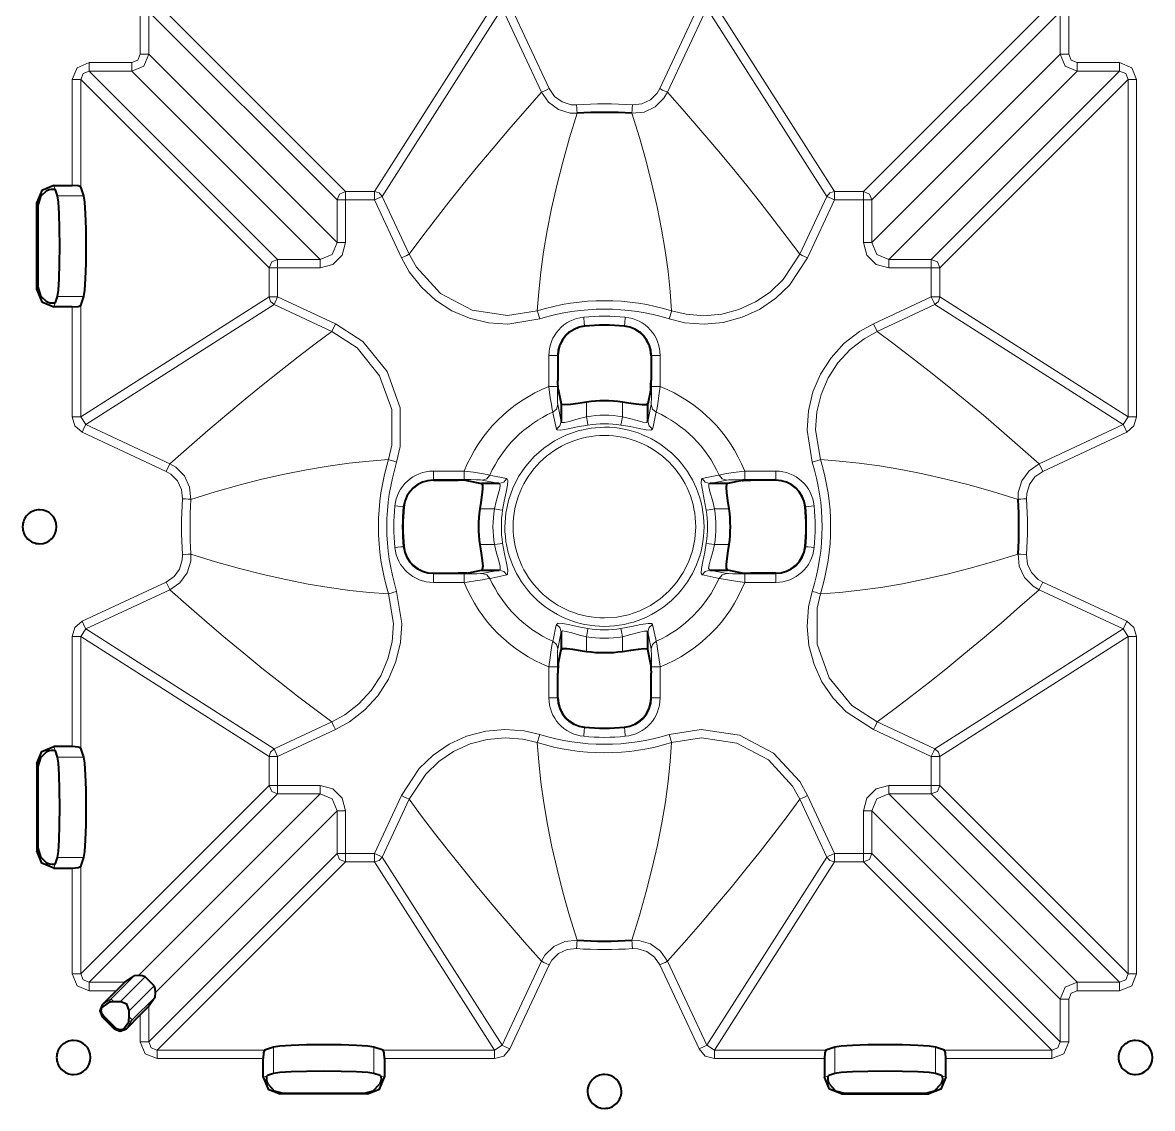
# Model space of a CAD drawing. Header units: millimetres. Extents: x 0 to 2941, y -405 to 1422.
# Drawn here: x 703.1 to 836.1, y 279.7 to 407.6 of the extents above; entities that cross this region are included whole.
import ezdxf

# ---------------------------------------------------------------- set-up
doc = ezdxf.new("R2010")
doc.units = ezdxf.units.MM
doc.layers.add('FINE', color=9, linetype='Continuous')
doc.layers.add('OUTLINE', color=7, linetype='Continuous')

msp = doc.modelspace()

# ---------------------------------------------------------------- linework, layer by layer
at = {"layer": 'FINE', "lineweight": 9}
for p, q in [((718.92, 409.84), (741.09, 387.67)), ((744.5, 387.67), (758.63, 409.84)), ((760.44, 409.68), (765.05, 399.78)), ((778.08, 399.78), (782.7, 409.68)), ((784.51, 409.84), (798.63, 387.67)), ((802.04, 387.67), (824.21, 409.84)), ((716.92, 403.83), (716.92, 408.84)), ((759.53, 409.26), (745.41, 387.09)), ((764.15, 399.36), (759.53, 409.26)), ((783.6, 409.26), (778.98, 399.36)), ((797.73, 387.09), (783.6, 409.26)), ((825.21, 408.84), (803.04, 386.67)), ((825.21, 403.83), (825.21, 408.84)), ((826.21, 408.84), (826.21, 403.83)), ((803.04, 381.66), (825.21, 403.83)), ((710.92, 402.84), (715.92, 402.84)), ((710.92, 401.84), (733.09, 379.66)), ((827.21, 401.84), (805.04, 379.66)), ((827.21, 402.84), (832.21, 402.84)), ((708.92, 388.38), (708.92, 400.84)), ((732.09, 378.67), (709.92, 400.84)), ((709.92, 400.84), (709.92, 388.22)), ((833.21, 400.84), (811.04, 378.67)), ((833.21, 361.13), (833.21, 400.84)), ((834.21, 400.84), (834.21, 361.13)), ((706.9, 387.9), (706.75, 388.38)), ((710.27, 387.14), (707.17, 387.14)), ((741.09, 387.67), (744.5, 387.67)), ((745.41, 387.09), (748.58, 380.28)), ((794.56, 380.28), (797.73, 387.09)), ((798.63, 387.67), (802.04, 387.67)), ((704.76, 386.37), (704.88, 386.02)), ((747.67, 379.86), (744.5, 386.67)), ((802.04, 381.66), (802.04, 386.67)), ((803.04, 386.67), (803.04, 381.66)), ((733.09, 379.66), (738.1, 379.66)), ((805.04, 379.66), (810.04, 379.66)), ((732.09, 375.26), (732.09, 378.67)), ((811.04, 378.67), (811.04, 375.26)), ((704.88, 376.44), (704.76, 376.09)), ((707.17, 375.32), (710.27, 375.32)), ((709.92, 361.13), (732.09, 375.26)), ((811.04, 375.26), (833.21, 361.13)), ((706.75, 374.08), (706.9, 374.56)), ((708.92, 361.13), (708.92, 374.08)), ((709.92, 374.25), (709.92, 361.13)), ((732.67, 374.35), (710.5, 360.23)), ((739.47, 371.18), (732.67, 374.35)), ((810.46, 374.35), (803.66, 371.18)), ((832.64, 360.23), (810.46, 374.35)), ((769.22, 371.8), (769.22, 371.88)), ((773.92, 371.88), (773.91, 371.8)), ((765.02, 364.7), (765.02, 368.34)), ((766.02, 368.34), (766.09, 368.34)), ((766.02, 368.34), (766.02, 364.7)), ((777.05, 368.34), (777.12, 368.34)), ((777.12, 364.7), (777.12, 368.34)), ((778.12, 368.34), (778.12, 364.7)), ((766.07, 362.58), (766.47, 360.58)), ((769.46, 361.15), (769.46, 362.87)), ((773.67, 362.87), (773.67, 361.15)), ((776.67, 360.58), (777.06, 362.58)), ((709.92, 361.13), (710.5, 360.23)), ((719.98, 354.7), (710.07, 359.32)), ((710.5, 360.23), (720.4, 355.61)), ((833.06, 359.32), (823.16, 354.7)), ((751.42, 354.74), (755.06, 354.74)), ((788.07, 354.74), (791.72, 354.74)), ((755.06, 353.74), (751.42, 353.74)), ((751.42, 353.67), (751.42, 353.74)), ((759.18, 353.29), (757.18, 353.68)), ((785.96, 353.68), (783.95, 353.29)), ((791.72, 353.74), (788.07, 353.74)), ((791.72, 353.74), (791.72, 353.67)), ((747.88, 350.54), (747.95, 350.53)), ((756.89, 350.29), (758.61, 350.29)), ((784.52, 350.29), (786.24, 350.29)), ((795.18, 350.53), (795.25, 350.54)), ((747.95, 345.85), (747.88, 345.84)), ((758.61, 346.09), (756.89, 346.09)), ((786.24, 346.09), (784.52, 346.09)), ((795.25, 345.84), (795.18, 345.85)), ((751.42, 342.64), (751.42, 342.71)), ((751.42, 342.64), (755.06, 342.64)), ((757.18, 342.7), (759.18, 343.09)), ((783.95, 343.09), (785.96, 342.7)), ((788.07, 342.64), (791.72, 342.64)), ((791.72, 342.71), (791.72, 342.64)), ((710.07, 337.06), (719.98, 341.68)), ((720.4, 340.77), (710.5, 336.15)), ((755.06, 341.64), (751.42, 341.64)), ((791.72, 341.64), (788.07, 341.64)), ((832.64, 336.15), (822.73, 340.77)), ((823.16, 341.68), (833.06, 337.06)), ((708.92, 322.3), (708.92, 335.25)), ((710.5, 336.15), (709.92, 335.25)), ((732.09, 321.12), (709.92, 335.25)), ((709.92, 335.25), (709.92, 322.13)), ((710.5, 336.15), (732.67, 322.03)), ((766.47, 335.8), (766.07, 333.8)), ((769.46, 333.51), (769.46, 335.23)), ((773.67, 335.23), (773.67, 333.51)), ((777.06, 333.8), (776.67, 335.8)), ((810.46, 322.03), (832.64, 336.15)), ((833.21, 335.25), (811.04, 321.12)), ((833.21, 335.25), (832.64, 336.15)), ((833.21, 295.54), (833.21, 335.25)), ((834.21, 335.25), (834.21, 295.54)), ((765.02, 328.04), (765.02, 331.69)), ((766.02, 331.69), (766.02, 328.04)), ((777.12, 328.04), (777.12, 331.69)), ((778.12, 331.69), (778.12, 328.04)), ((766.09, 328.04), (766.02, 328.04)), ((777.12, 328.04), (777.05, 328.04)), ((732.67, 322.03), (739.47, 325.2)), ((769.22, 324.51), (769.22, 324.58)), ((773.91, 324.58), (773.92, 324.51)), ((803.66, 325.2), (810.46, 322.03)), ((706.75, 322.3), (706.9, 321.82)), ((707.17, 321.06), (710.27, 321.06)), ((732.09, 317.71), (732.09, 321.12)), ((811.04, 321.12), (811.04, 317.71)), ((704.88, 319.94), (704.76, 320.29)), ((709.92, 295.54), (732.09, 317.71)), ((733.09, 317.71), (738.1, 317.71)), ((832.21, 294.54), (810.04, 316.72)), ((811.04, 317.71), (833.21, 295.54)), ((748.58, 316.1), (745.41, 309.29)), ((797.73, 309.29), (794.56, 316.1)), ((740.09, 314.72), (718.72, 293.34)), ((740.09, 309.71), (740.09, 314.72)), ((803.04, 314.72), (803.04, 309.71)), ((704.76, 310.01), (704.88, 310.36)), ((710.27, 309.24), (707.17, 309.24)), ((717.92, 287.54), (740.09, 309.71)), ((741.09, 308.72), (718.92, 286.54)), ((744.5, 308.72), (741.09, 308.72)), ((758.63, 286.54), (744.5, 308.72)), ((745.41, 309.29), (759.53, 287.12)), ((783.6, 287.12), (797.73, 309.29)), ((798.63, 308.72), (784.51, 286.54)), ((802.04, 308.72), (798.63, 308.72)), ((824.21, 286.54), (802.04, 308.72)), ((706.9, 308.48), (706.75, 308)), ((708.92, 295.54), (708.92, 308)), ((709.92, 308.17), (709.92, 295.54)), ((765.05, 296.6), (760.44, 286.7)), ((782.7, 286.7), (778.08, 296.6)), ((778.98, 297.02), (783.6, 287.12)), ((716.19, 295.3), (713.49, 292.59)), ((714.55, 292.24), (717.51, 295.2)), ((718.57, 294.13), (715.62, 291.17)), ((714.09, 293.55), (710.92, 293.55)), ((715.97, 290.11), (718.67, 292.81)), ((713.49, 292.59), (712.45, 291.9)), ((717.92, 291.74), (717.92, 287.54)), ((826.21, 292.55), (826.21, 287.54)), ((712.44, 290.48), (712.59, 290.58)), ((716.92, 287.54), (716.92, 290.72)), ((713.96, 289.22), (713.86, 289.07)), ((718.92, 286.54), (731.54, 286.54)), ((732.62, 286.9), (732.62, 283.79)), ((744.43, 283.79), (744.43, 286.9)), ((745.51, 286.54), (758.63, 286.54)), ((783.6, 287.12), (784.51, 286.54)), ((784.51, 286.54), (797.62, 286.54)), ((798.7, 283.79), (798.7, 286.9)), ((810.52, 286.9), (810.52, 283.79)), ((811.59, 286.54), (824.21, 286.54)), ((731.38, 285.55), (718.92, 285.55)), ((758.63, 285.55), (745.68, 285.55)), ((824.21, 285.55), (811.76, 285.55)), ((731.86, 283.53), (731.38, 283.37)), ((745.68, 283.37), (745.19, 283.53)), ((797.46, 283.37), (797.94, 283.53)), ((811.27, 283.53), (811.76, 283.37)), ((733.39, 281.39), (733.74, 281.5)), ((743.31, 281.5), (743.67, 281.39)), ((799.82, 281.5), (799.47, 281.39)), ((809.75, 281.39), (809.39, 281.5))]:
    msp.add_line(p, q, dxfattribs=at)
msp.add_lwpolyline([(740.09, 386.67), (717.92, 408.84), (717.92, 403.83), (740.09, 381.66)], close=True, dxfattribs=at)
for points in [[(717.92, 403.83), (717.33, 402.42), (715.92, 401.84)], [(715.92, 402.84), (716.63, 403.13), (716.92, 403.83)], [(716.92, 403.83), (717.61, 403.83), (717.92, 403.83)], [(826.21, 403.83), (825.53, 403.83), (825.21, 403.83)], [(827.21, 401.84), (825.8, 402.42), (825.21, 403.83)], [(826.21, 403.83), (826.5, 403.13), (827.21, 402.84)], [(708.92, 400.84), (709.51, 402.25), (710.92, 402.84)], [(710.92, 401.84), (710.21, 401.55), (709.92, 400.84)], [(710.92, 402.84), (710.92, 402.15), (710.92, 401.84)], [(738.1, 379.66), (715.92, 401.84), (710.92, 401.84)], [(715.92, 402.84), (715.92, 402.15), (715.92, 401.84)], [(810.04, 379.66), (832.21, 401.84), (827.21, 401.84)], [(827.21, 402.84), (827.21, 402.15), (827.21, 401.84)], [(832.21, 402.84), (832.21, 402.15), (832.21, 401.84)], [(832.21, 402.84), (833.63, 402.25), (834.21, 400.84)], [(833.21, 400.84), (832.92, 401.55), (832.21, 401.84)], [(708.92, 400.84), (709.61, 400.84), (709.92, 400.84)], [(834.21, 400.84), (833.52, 400.84), (833.21, 400.84)], [(748.58, 380.28), (750.07, 382.3), (751.62, 384.34), (753.24, 386.42), (754.93, 388.52), (756.67, 390.66), (758.45, 392.79), (760.29, 394.95), (762.19, 397.14), (764.15, 399.36)], [(765.05, 399.78), (764.72, 399.62), (764.43, 399.49), (764.23, 399.4), (764.15, 399.36)], [(768.34, 396.88), (767.53, 396.9), (766.14, 397.31), (764.97, 398.17), (764.15, 399.36)], [(765.05, 399.78), (765.69, 398.86), (766.59, 398.21), (767.65, 397.89), (768.28, 397.87)], [(778.98, 399.36), (778.57, 398.66), (777.54, 397.64), (776.23, 397.02), (774.79, 396.88)], [(774.86, 397.87), (775.96, 397.99), (776.97, 398.46), (777.76, 399.24), (778.08, 399.78)], [(778.08, 399.78), (778.41, 399.62), (778.7, 399.49), (778.9, 399.4), (778.98, 399.36)], [(778.98, 399.36), (780.98, 397.1), (782.91, 394.87), (784.78, 392.67), (786.59, 390.51), (788.33, 388.37), (789.98, 386.3), (791.56, 384.27), (793.09, 382.26), (794.56, 380.28)], [(768.28, 397.87), (768.3, 397.5), (768.32, 397.19), (768.34, 396.97), (768.34, 396.88)], [(774.86, 397.87), (774.83, 397.5), (774.81, 397.19), (774.8, 396.97), (774.79, 396.88)], [(768.34, 396.88), (767.45, 393.97), (766.65, 391.14), (765.94, 388.37), (765.33, 385.68), (764.82, 383.07), (764.4, 380.58), (764.07, 378.17), (763.83, 375.85), (763.66, 373.61)], [(779.47, 373.61), (779.3, 375.89), (779.05, 378.26), (778.71, 380.72), (778.28, 383.25), (777.76, 385.87), (777.15, 388.52), (776.46, 391.24), (775.67, 394.02), (774.79, 396.88)], [(740.09, 386.67), (740.39, 387.37), (741.09, 387.67)], [(741.09, 387.67), (741.09, 387.35), (741.09, 386.67)], [(744.5, 387.67), (744.5, 387.35), (744.5, 386.67)], [(744.5, 387.67), (745.04, 387.51), (745.41, 387.09)], [(745.41, 387.09), (745.12, 386.96), (744.5, 386.67)], [(797.73, 387.09), (798.1, 387.51), (798.63, 387.67)], [(797.73, 387.09), (798.01, 386.96), (798.63, 386.67)], [(798.63, 387.67), (798.63, 387.35), (798.63, 386.67)], [(802.04, 387.67), (802.04, 387.35), (802.04, 386.67)], [(802.04, 387.67), (802.75, 387.37), (803.04, 386.67)], [(740.09, 386.67), (740.4, 386.67), (741.09, 386.67)], [(744.5, 386.67), (741.09, 386.67), (741.09, 381.66)], [(802.04, 386.67), (802.73, 386.67), (803.04, 386.67)], [(741.09, 381.66), (740.69, 380.16), (739.59, 379.07), (738.1, 378.67)], [(738.1, 379.66), (739.51, 380.25), (740.09, 381.66)], [(740.09, 381.66), (740.4, 381.66), (741.09, 381.66)], [(805.04, 378.67), (803.54, 379.07), (802.44, 380.16), (802.04, 381.66)], [(802.04, 381.66), (802.73, 381.66), (803.04, 381.66)], [(803.04, 381.66), (803.62, 380.25), (805.04, 379.66)], [(732.09, 378.67), (732.39, 379.37), (733.09, 379.66)], [(733.09, 379.66), (733.09, 379.35), (733.09, 378.67)], [(738.1, 379.66), (738.1, 379.35), (738.1, 378.67)], [(748.58, 380.28), (748.49, 380.25), (748.3, 380.15), (748.01, 380.02), (747.67, 379.86)], [(748.58, 380.28), (749.42, 378.76), (752.28, 375.66), (755.99, 373.68), (760.15, 373.05), (763.66, 373.61)], [(779.47, 373.61), (781.17, 373.21), (783.25, 373.04), (785.38, 373.24), (787.39, 373.77), (789.34, 374.66), (791.07, 375.83), (792.61, 377.31), (794.56, 380.28)], [(794.56, 380.28), (794.64, 380.25), (794.84, 380.15), (795.13, 380.02), (795.46, 379.86)], [(805.04, 378.67), (805.04, 379.35), (805.04, 379.66)], [(810.04, 378.67), (810.04, 379.35), (810.04, 379.66)], [(810.04, 379.66), (810.75, 379.37), (811.04, 378.67)], [(732.09, 378.67), (732.4, 378.67), (733.09, 378.67)], [(738.1, 378.67), (733.09, 378.67), (733.09, 375.26)], [(810.04, 378.67), (810.73, 378.67), (811.04, 378.67)], [(732.09, 375.26), (732.4, 375.26), (733.09, 375.26)], [(732.67, 374.35), (732.25, 374.72), (732.09, 375.26)], [(732.67, 374.35), (732.8, 374.63), (733.09, 375.26)], [(810.04, 375.26), (810.33, 374.63), (810.46, 374.35)], [(810.04, 375.26), (810.73, 375.26), (811.04, 375.26)], [(811.04, 375.26), (810.88, 374.72), (810.46, 374.35)], [(763.66, 373.61), (763.69, 373.52), (763.76, 373.31), (763.85, 373.01), (763.96, 372.66)], [(769.22, 371.88), (769.19, 372.18), (769.12, 372.87)], [(774.02, 372.87), (773.95, 372.18), (773.92, 371.88)], [(779.47, 373.61), (779.44, 373.52), (779.38, 373.31), (779.28, 373.01), (779.17, 372.66)], [(720.4, 355.61), (722.66, 357.6), (724.89, 359.54), (727.09, 361.41), (729.25, 363.21), (731.39, 364.95), (733.45, 366.6), (735.49, 368.19), (737.5, 369.71), (739.47, 371.18)], [(739.47, 371.18), (739.51, 371.26), (739.6, 371.46), (739.74, 371.75), (739.89, 372.08)], [(746.15, 356.09), (746.55, 357.79), (746.52, 362), (745.1, 365.97), (742.45, 369.24), (739.47, 371.18)], [(803.66, 371.18), (802.13, 370.33), (800.49, 369.06), (799.04, 367.48), (797.9, 365.73), (797.06, 363.77), (796.57, 361.74), (796.42, 359.6), (796.99, 356.09)], [(803.24, 372.08), (803.39, 371.75), (803.53, 371.46), (803.62, 371.26), (803.66, 371.18)], [(803.66, 371.18), (805.67, 369.69), (807.72, 368.13), (809.79, 366.51), (811.9, 364.83), (814.04, 363.08), (816.17, 361.31), (818.32, 359.47), (820.51, 357.57), (822.73, 355.61)], [(766.02, 368.34), (765.71, 368.34), (765.02, 368.34)], [(778.12, 368.34), (777.42, 368.34), (777.12, 368.34)], [(766.02, 364.7), (765.71, 364.7), (765.02, 364.7)], [(765.48, 361.68), (765.41, 362), (765.31, 362.57), (765.19, 363.37), (765.06, 364.36), (765.02, 364.7)], [(766.02, 364.7), (766.02, 364.46), (766.02, 363.76), (766.03, 363.2), (766.05, 362.8), (766.07, 362.58)], [(777.06, 362.58), (777.08, 362.79), (777.1, 363.27), (777.11, 363.94), (777.12, 364.7)], [(778.12, 364.7), (777.42, 364.7), (777.12, 364.7)], [(778.12, 364.7), (777.98, 363.62), (777.84, 362.66), (777.72, 361.99), (777.65, 361.68)], [(766.07, 362.58), (765.91, 362.05), (765.48, 361.68)], [(777.65, 361.68), (777.22, 362.05), (777.06, 362.58)], [(708.92, 361.13), (709.61, 361.13), (709.92, 361.13)], [(710.07, 359.32), (709.23, 360.06), (708.92, 361.13)], [(769.62, 360.17), (768.38, 359.95), (767.28, 359.72), (766.44, 359.57), (765.99, 359.6), (765.9, 359.69), (765.83, 360.04), (765.53, 361.44), (765.48, 361.68)], [(766.47, 360.58), (766.31, 360.06), (765.9, 359.69)], [(766.47, 360.58), (766.53, 360.48), (766.89, 360.47), (767.57, 360.64), (768.46, 360.9), (769.46, 361.15)], [(769.46, 361.15), (769.57, 360.51), (769.62, 360.17)], [(773.51, 360.17), (773.57, 360.51), (773.67, 361.15)], [(773.67, 361.15), (774.53, 360.94), (775.41, 360.69), (776.07, 360.51), (776.5, 360.45), (776.67, 360.58)], [(777.23, 359.69), (776.82, 360.06), (776.67, 360.58)], [(777.65, 361.68), (777.58, 361.34), (777.28, 359.94), (777.23, 359.69)], [(822.73, 355.61), (832.64, 360.23), (833.21, 361.13)], [(834.21, 361.13), (833.9, 360.06), (833.06, 359.32)], [(834.21, 361.13), (833.52, 361.13), (833.21, 361.13)], [(710.07, 359.32), (710.36, 359.94), (710.5, 360.23)], [(777.23, 359.69), (777.02, 359.56), (776.48, 359.6), (775.66, 359.76), (774.57, 359.98), (773.51, 360.17)], [(832.64, 360.23), (832.77, 359.94), (833.06, 359.32)], [(719.98, 354.7), (720.13, 355.04), (720.27, 355.33), (720.36, 355.53), (720.4, 355.61)], [(720.4, 355.61), (721.1, 355.2), (722.12, 354.17), (722.73, 352.86), (722.88, 351.41)], [(746.15, 356.09), (743.87, 355.93), (741.5, 355.67), (739.04, 355.33), (736.5, 354.9), (733.88, 354.38), (731.24, 353.78), (728.52, 353.08), (725.73, 352.29), (722.88, 351.41)], [(746.15, 356.09), (746.23, 356.07), (746.44, 356), (746.75, 355.91), (747.1, 355.8)], [(796.03, 355.8), (796.39, 355.91), (796.69, 356), (796.9, 356.07), (796.99, 356.09)], [(820.25, 351.41), (817.35, 352.31), (814.51, 353.11), (811.75, 353.81), (809.06, 354.42), (806.45, 354.94), (803.96, 355.36), (801.55, 355.69), (799.23, 355.93), (796.99, 356.09)], [(820.25, 351.41), (820.28, 352.23), (820.69, 353.61), (821.54, 354.78), (822.73, 355.61)], [(822.73, 355.61), (822.77, 355.53), (822.86, 355.33), (823, 355.04), (823.16, 354.7)], [(721.88, 351.48), (721.77, 352.59), (721.3, 353.59), (720.52, 354.39), (719.98, 354.7)], [(751.42, 353.74), (751.42, 354.05), (751.42, 354.74)], [(755.06, 353.74), (755.06, 354.05), (755.06, 354.74)], [(755.06, 354.74), (756.14, 354.6), (757.1, 354.46), (757.77, 354.34), (758.07, 354.28)], [(757.18, 353.68), (757.71, 353.85), (758.07, 354.28)], [(759.18, 353.29), (759.7, 353.45), (760.06, 353.86)], [(783.55, 350.14), (783.32, 351.38), (783.09, 352.48), (782.95, 353.32), (782.97, 353.77), (783.07, 353.86), (783.42, 353.93), (784.81, 354.23), (785.06, 354.28)], [(783.07, 353.86), (783.43, 353.45), (783.95, 353.29)], [(785.06, 354.28), (785.37, 354.35), (785.94, 354.45), (786.74, 354.57), (787.74, 354.7), (788.07, 354.74)], [(785.96, 353.68), (785.42, 353.85), (785.06, 354.28)], [(788.07, 353.74), (788.07, 354.05), (788.07, 354.74)], [(791.72, 353.74), (791.72, 354.05), (791.72, 354.74)], [(823.16, 354.7), (822.24, 354.07), (821.59, 353.17), (821.27, 352.1), (821.25, 351.48)], [(757.18, 353.68), (756.96, 353.7), (756.49, 353.72), (755.82, 353.74), (755.06, 353.74)], [(758.61, 350.29), (758.82, 351.15), (759.07, 352.03), (759.25, 352.69), (759.3, 353.12), (759.18, 353.29)], [(783.95, 353.29), (783.86, 353.23), (783.85, 352.87), (784.02, 352.19), (784.27, 351.3), (784.52, 350.29)], [(788.07, 353.74), (787.84, 353.74), (787.14, 353.73), (786.58, 353.72), (786.18, 353.71), (785.96, 353.68)], [(721.88, 351.48), (722.25, 351.46), (722.57, 351.44), (722.79, 351.42), (722.88, 351.41)], [(820.25, 351.41), (820.34, 351.42), (820.56, 351.44), (820.88, 351.46), (821.25, 351.48)], [(747.88, 350.54), (747.58, 350.57), (746.89, 350.64)], [(759.58, 350.14), (759.24, 350.19), (758.61, 350.29)], [(783.55, 350.14), (783.89, 350.19), (784.52, 350.29)], [(795.25, 350.54), (795.55, 350.57), (796.25, 350.64)], [(747.88, 345.84), (747.58, 345.81), (746.89, 345.74)], [(759.58, 346.25), (759.24, 346.19), (758.61, 346.09)], [(759.18, 343.09), (759.28, 343.15), (759.29, 343.52), (759.12, 344.19), (758.86, 345.08), (758.61, 346.09)], [(759.58, 346.25), (759.81, 345), (760.04, 343.9), (760.18, 343.06), (760.16, 342.61), (760.06, 342.53)], [(785.06, 342.1), (784.71, 342.18), (783.32, 342.47), (783.07, 342.53), (782.94, 342.74), (782.98, 343.28), (783.14, 344.1), (783.36, 345.19), (783.55, 346.25)], [(783.55, 346.25), (783.89, 346.19), (784.52, 346.09)], [(784.52, 346.09), (784.32, 345.23), (784.06, 344.35), (783.88, 343.69), (783.83, 343.26), (783.95, 343.09)], [(795.25, 345.84), (795.55, 345.81), (796.25, 345.74)], [(719.98, 341.68), (720.89, 342.31), (721.55, 343.21), (721.87, 344.28), (721.88, 344.9)], [(722.88, 344.97), (722.86, 344.15), (722.44, 342.77), (721.59, 341.6), (720.4, 340.77)], [(721.88, 344.9), (722.25, 344.92), (722.57, 344.95), (722.79, 344.96), (722.88, 344.97)], [(722.88, 344.97), (725.79, 344.07), (728.62, 343.27), (731.38, 342.57), (734.07, 341.96), (736.69, 341.44), (739.17, 341.03), (741.58, 340.7), (743.91, 340.45), (746.15, 340.29)], [(796.99, 340.29), (799.27, 340.45), (801.64, 340.71), (804.09, 341.05), (806.63, 341.48), (809.25, 342), (811.89, 342.6), (814.61, 343.3), (817.4, 344.09), (820.25, 344.97)], [(820.25, 344.97), (820.34, 344.96), (820.56, 344.95), (820.88, 344.92), (821.25, 344.9)], [(822.73, 340.77), (822.03, 341.18), (821.02, 342.22), (820.4, 343.53), (820.25, 344.97)], [(821.25, 344.9), (821.36, 343.79), (821.84, 342.79), (822.62, 341.99), (823.16, 341.68)], [(751.42, 341.64), (751.42, 342.33), (751.42, 342.64)], [(755.06, 342.64), (755.29, 342.64), (755.99, 342.65), (756.55, 342.66), (756.96, 342.68), (757.18, 342.7)], [(755.06, 341.64), (755.06, 342.33), (755.06, 342.64)], [(758.07, 342.1), (757.76, 342.04), (757.19, 341.94), (756.39, 341.81), (755.39, 341.68), (755.06, 341.64)], [(758.07, 342.1), (757.71, 342.53), (757.18, 342.7)], [(760.06, 342.53), (759.71, 342.45), (758.32, 342.15), (758.07, 342.1)], [(760.06, 342.53), (759.7, 342.93), (759.18, 343.09)], [(783.07, 342.53), (783.43, 342.93), (783.95, 343.09)], [(785.06, 342.1), (785.42, 342.53), (785.96, 342.7)], [(788.07, 341.64), (786.99, 341.78), (786.04, 341.92), (785.36, 342.04), (785.06, 342.1)], [(785.96, 342.7), (786.17, 342.68), (786.65, 342.66), (787.32, 342.64), (788.07, 342.64)], [(788.07, 341.64), (788.07, 342.33), (788.07, 342.64)], [(791.72, 342.64), (791.72, 342.33), (791.72, 341.64)], [(719.98, 341.68), (720.13, 341.34), (720.27, 341.05), (720.36, 340.86), (720.4, 340.77)], [(739.47, 325.2), (737.46, 326.69), (735.42, 328.25), (733.34, 329.87), (731.23, 331.55), (729.1, 333.3), (726.97, 335.07), (724.81, 336.91), (722.62, 338.81), (720.4, 340.77)], [(746.15, 340.29), (746.23, 340.31), (746.44, 340.38), (746.75, 340.47), (747.1, 340.58)], [(803.24, 324.3), (800.03, 326.39), (798.47, 328.01), (797.16, 329.93), (796.23, 331.97), (795.63, 334.2), (795.42, 336.44), (795.6, 338.75), (796.03, 340.58)], [(796.03, 340.58), (796.39, 340.47), (796.69, 340.38), (796.9, 340.31), (796.99, 340.29)], [(822.73, 340.77), (820.47, 338.78), (818.25, 336.84), (816.05, 334.97), (813.88, 333.17), (811.75, 331.43), (809.68, 329.78), (807.64, 328.19), (805.64, 326.67), (803.66, 325.2)], [(822.73, 340.77), (822.77, 340.86), (822.86, 341.05), (823, 341.34), (823.16, 341.68)], [(739.47, 325.2), (741, 326.05), (742.65, 327.32), (744.1, 328.9), (745.23, 330.65), (746.07, 332.62), (746.56, 334.64), (746.71, 336.78), (746.15, 340.29)], [(796.99, 340.29), (796.59, 338.59), (796.61, 334.38), (798.03, 330.41), (800.69, 327.14), (803.66, 325.2)], [(708.92, 335.25), (709.23, 336.32), (710.07, 337.06)], [(710.07, 337.06), (710.36, 336.44), (710.5, 336.15)], [(765.48, 334.7), (765.55, 335.04), (765.85, 336.44), (765.9, 336.69), (766.12, 336.82), (766.66, 336.78), (767.47, 336.62), (768.56, 336.4), (769.62, 336.21)], [(765.9, 336.69), (766.31, 336.33), (766.47, 335.8)], [(773.51, 336.21), (774.75, 336.43), (775.85, 336.66), (776.69, 336.81), (777.15, 336.78), (777.23, 336.69), (777.31, 336.34), (777.6, 334.94), (777.65, 334.7)], [(776.67, 335.8), (776.82, 336.33), (777.23, 336.69)], [(832.64, 336.15), (832.77, 336.44), (833.06, 337.06)], [(833.06, 337.06), (833.9, 336.32), (834.21, 335.25)], [(708.92, 335.25), (709.61, 335.25), (709.92, 335.25)], [(769.46, 335.23), (768.61, 335.44), (767.72, 335.69), (767.07, 335.87), (766.63, 335.93), (766.47, 335.8)], [(769.62, 336.21), (769.57, 335.87), (769.46, 335.23)], [(773.51, 336.21), (773.57, 335.87), (773.67, 335.23)], [(776.67, 335.8), (776.6, 335.9), (776.24, 335.91), (775.57, 335.74), (774.68, 335.48), (773.67, 335.23)], [(833.21, 335.25), (833.52, 335.25), (834.21, 335.25)], [(765.02, 331.69), (765.16, 332.77), (765.3, 333.72), (765.41, 334.39), (765.48, 334.7)], [(765.48, 334.7), (765.91, 334.33), (766.07, 333.8)], [(777.06, 333.8), (777.22, 334.33), (777.65, 334.7)], [(777.65, 334.7), (777.72, 334.39), (777.82, 333.81), (777.94, 333.02), (778.08, 332.02), (778.12, 331.69)], [(766.07, 333.8), (766.05, 333.59), (766.03, 333.11), (766.02, 332.44), (766.02, 331.69)], [(777.12, 331.69), (777.12, 331.92), (777.11, 332.62), (777.1, 333.18), (777.08, 333.58), (777.06, 333.8)], [(765.02, 331.69), (765.71, 331.69), (766.02, 331.69)], [(777.12, 331.69), (777.42, 331.69), (778.12, 331.69)], [(765.02, 328.04), (765.71, 328.04), (766.02, 328.04)], [(777.12, 328.04), (777.42, 328.04), (778.12, 328.04)], [(739.47, 325.2), (739.51, 325.12), (739.6, 324.92), (739.74, 324.63), (739.89, 324.3)], [(803.24, 324.3), (803.39, 324.63), (803.53, 324.92), (803.62, 325.12), (803.66, 325.2)], [(741.09, 314.72), (741.09, 309.71), (744.5, 309.71), (747.67, 316.52), (749.77, 319.73), (751.39, 321.29), (753.3, 322.59), (755.34, 323.53), (757.58, 324.13), (759.82, 324.33), (762.12, 324.16), (763.96, 323.72)], [(763.66, 322.77), (761.96, 323.17), (759.89, 323.34), (757.75, 323.14), (755.74, 322.61), (753.79, 321.72), (752.07, 320.56), (750.52, 319.07), (748.58, 316.1)], [(763.96, 323.72), (763.85, 323.37), (763.76, 323.07), (763.69, 322.86), (763.66, 322.77)], [(769.22, 324.51), (769.19, 324.2), (769.12, 323.51)], [(773.92, 324.51), (773.95, 324.2), (774.02, 323.51)], [(779.17, 323.72), (782.96, 324.33), (787.46, 323.65), (791.47, 321.51), (794.55, 318.17), (795.46, 316.52), (798.63, 309.71), (802.04, 309.71), (802.04, 314.72), (802.44, 316.22), (803.54, 317.31), (805.04, 317.71), (810.04, 317.71), (810.04, 321.12), (803.24, 324.3)], [(779.17, 323.72), (779.28, 323.37), (779.38, 323.07), (779.44, 322.86), (779.47, 322.77)], [(794.56, 316.1), (793.71, 317.62), (790.86, 320.72), (787.14, 322.7), (782.98, 323.33), (779.47, 322.77)], [(732.09, 321.12), (732.25, 321.66), (732.67, 322.03)], [(732.67, 322.03), (732.8, 321.75), (733.09, 321.12)], [(763.66, 322.77), (763.83, 320.49), (764.08, 318.12), (764.42, 315.66), (764.85, 313.13), (765.37, 310.51), (765.98, 307.86), (766.67, 305.14), (767.46, 302.36), (768.34, 299.5)], [(774.79, 299.5), (775.69, 302.41), (776.49, 305.24), (777.19, 308.01), (777.8, 310.7), (778.31, 313.31), (778.73, 315.8), (779.06, 318.21), (779.31, 320.53), (779.47, 322.77)], [(810.04, 321.12), (810.33, 321.75), (810.46, 322.03)], [(810.46, 322.03), (810.88, 321.66), (811.04, 321.12)], [(732.09, 321.12), (732.4, 321.12), (733.09, 321.12)], [(810.04, 321.12), (810.73, 321.12), (811.04, 321.12)], [(733.09, 316.72), (710.92, 294.54), (715.11, 294.54)], [(716.72, 295.34), (738.1, 316.72), (733.09, 316.72)], [(732.09, 317.71), (732.4, 317.71), (733.09, 317.71)], [(733.09, 316.72), (732.39, 317.01), (732.09, 317.71)], [(733.09, 316.72), (733.09, 317.03), (733.09, 317.71)], [(738.1, 317.71), (739.59, 317.31), (740.69, 316.22), (741.09, 314.72)], [(738.1, 316.72), (738.1, 317.03), (738.1, 317.71)], [(740.09, 314.72), (739.51, 316.13), (738.1, 316.72)], [(805.04, 316.72), (803.62, 316.13), (803.04, 314.72)], [(805.04, 317.71), (805.04, 317.03), (805.04, 316.72)], [(811.04, 317.71), (810.75, 317.01), (810.04, 316.72), (805.04, 316.72)], [(805.04, 316.72), (827.21, 294.54), (832.21, 294.54)], [(810.04, 317.71), (810.04, 317.03), (810.04, 316.72)], [(810.04, 317.71), (810.73, 317.71), (811.04, 317.71)], [(747.67, 316.52), (748.01, 316.36), (748.3, 316.23), (748.49, 316.14), (748.58, 316.1)], [(764.15, 297.02), (762.15, 299.28), (760.22, 301.51), (758.35, 303.71), (756.55, 305.87), (754.8, 308.01), (753.16, 310.08), (751.57, 312.11), (750.04, 314.12), (748.58, 316.1)], [(794.56, 316.1), (793.06, 314.08), (791.51, 312.04), (789.89, 309.96), (788.21, 307.86), (786.46, 305.72), (784.68, 303.59), (782.85, 301.43), (780.95, 299.24), (778.98, 297.02)], [(795.46, 316.52), (795.13, 316.36), (794.84, 316.23), (794.64, 316.14), (794.56, 316.1)], [(740.09, 314.72), (740.4, 314.72), (741.09, 314.72)], [(802.04, 314.72), (802.73, 314.72), (803.04, 314.72)], [(803.04, 309.71), (825.21, 287.54), (825.21, 292.55), (803.04, 314.72)], [(740.09, 309.71), (740.4, 309.71), (741.09, 309.71)], [(741.09, 308.72), (740.39, 309.01), (740.09, 309.71)], [(741.09, 309.71), (741.09, 309.03), (741.09, 308.72)], [(744.5, 309.71), (744.5, 309.03), (744.5, 308.72)], [(744.5, 309.71), (745.12, 309.42), (745.41, 309.29)], [(745.41, 309.29), (745.04, 308.87), (744.5, 308.72)], [(798.63, 309.71), (798.01, 309.42), (797.73, 309.29)], [(798.63, 308.72), (798.1, 308.87), (797.73, 309.29)], [(798.63, 309.71), (798.63, 309.03), (798.63, 308.72)], [(802.04, 309.71), (802.04, 309.03), (802.04, 308.72)], [(802.04, 309.71), (802.73, 309.71), (803.04, 309.71)], [(803.04, 309.71), (802.75, 309.01), (802.04, 308.72)], [(764.15, 297.02), (764.56, 297.72), (765.59, 298.74), (766.9, 299.36), (768.34, 299.5)], [(768.34, 299.5), (768.34, 299.41), (768.32, 299.19), (768.3, 298.88), (768.28, 298.51)], [(774.79, 299.5), (774.8, 299.41), (774.81, 299.19), (774.83, 298.88), (774.86, 298.51)], [(774.79, 299.5), (775.6, 299.48), (776.99, 299.07), (778.16, 298.21), (778.98, 297.02)], [(768.28, 298.51), (767.17, 298.39), (766.16, 297.92), (765.37, 297.14), (765.05, 296.6)], [(778.08, 296.6), (777.45, 297.52), (776.55, 298.17), (775.48, 298.49), (774.86, 298.51)], [(758.63, 286.54), (759.53, 287.12), (764.15, 297.02)], [(764.15, 297.02), (764.23, 296.99), (764.43, 296.89), (764.72, 296.76), (765.05, 296.6)], [(778.98, 297.02), (778.9, 296.99), (778.7, 296.89), (778.41, 296.76), (778.08, 296.6)], [(708.92, 295.54), (709.61, 295.54), (709.92, 295.54)], [(710.92, 293.55), (709.51, 294.13), (708.92, 295.54)], [(709.92, 295.54), (710.21, 294.83), (710.92, 294.54)], [(832.21, 294.54), (832.92, 294.83), (833.21, 295.54)], [(834.21, 295.54), (833.63, 294.13), (832.21, 293.55)], [(833.21, 295.54), (833.52, 295.54), (834.21, 295.54)], [(710.92, 293.55), (710.92, 294.23), (710.92, 294.54)], [(825.21, 292.55), (825.8, 293.96), (827.21, 294.54)], [(827.21, 294.54), (827.21, 294.23), (827.21, 293.55)], [(832.21, 294.54), (832.21, 294.23), (832.21, 293.55)], [(832.21, 293.55), (827.21, 293.55), (826.5, 293.25), (826.21, 292.55)], [(713.49, 292.59), (713.34, 292.41), (713.24, 292.19)], [(713.49, 292.59), (713.59, 292.49), (713.85, 292.23)], [(825.21, 292.55), (825.53, 292.55), (826.21, 292.55)], [(715.28, 289.07), (715.97, 290.11), (715.78, 289.96), (715.56, 289.87)], [(715.61, 290.47), (715.87, 290.21), (715.97, 290.11)], [(717.92, 287.54), (717.61, 287.54), (716.92, 287.54)], [(718.92, 285.55), (717.51, 286.13), (716.92, 287.54)], [(717.92, 287.54), (718.21, 286.83), (718.92, 286.54)], [(824.21, 286.54), (824.92, 286.83), (825.21, 287.54)], [(826.21, 287.54), (825.63, 286.13), (824.21, 285.55)], [(825.21, 287.54), (825.53, 287.54), (826.21, 287.54)], [(718.92, 286.54), (718.92, 286.23), (718.92, 285.55)], [(760.44, 286.7), (759.7, 285.86), (758.63, 285.55)], [(758.63, 286.54), (758.63, 286.23), (758.63, 285.55)], [(759.53, 287.12), (759.81, 286.99), (760.44, 286.7)], [(783.6, 287.12), (783.32, 286.99), (782.7, 286.7)], [(797.46, 285.55), (784.51, 285.55), (783.43, 285.86), (782.7, 286.7)], [(784.51, 286.54), (784.51, 286.23), (784.51, 285.55)], [(824.21, 286.54), (824.21, 286.23), (824.21, 285.55)]]:
    msp.add_lwpolyline(points, dxfattribs=at)
for points in [[(774.86, 397.87, 0.033059), (768.28, 397.87)], [(802.04, 386.67), (798.63, 386.67), (795.46, 379.86), (793.36, 376.65), (791.74, 375.09), (789.83, 373.79), (787.79, 372.85), (785.55, 372.25), (783.32, 372.05), (781.01, 372.22), (779.17, 372.66, 0.151867), (763.96, 372.66), (760.17, 372.05), (757.93, 372.2), (755.68, 372.74), (753.61, 373.62), (751.67, 374.87), (750.01, 376.39), (748.59, 378.21), (747.67, 379.86)], [(796.03, 340.58, 0.151875), (796.03, 355.8), (795.42, 359.58), (795.57, 361.83), (796.11, 364.08), (796.99, 366.15), (798.25, 368.09), (799.76, 369.75), (801.59, 371.17), (803.24, 372.08), (810.04, 375.26), (810.04, 378.67), (805.04, 378.67)], [(733.09, 375.26), (739.89, 372.08), (743.11, 369.99), (745.97, 366.46), (747.5, 362.18), (747.53, 357.63), (747.1, 355.8, 0.151875), (747.1, 340.58), (747.71, 336.8), (747.56, 334.55), (747.02, 332.3), (746.14, 330.23), (744.89, 328.29), (743.37, 326.63), (741.54, 325.21), (739.89, 324.3), (733.09, 321.12), (733.09, 317.71)], [(779.47, 373.61, 0.151872), (763.66, 373.61)], [(769.12, 372.87, 0.385506), (765.02, 368.34)], [(774.02, 372.87, 0.049474), (769.12, 372.87)], [(778.12, 368.34, 0.385521), (774.02, 372.87)], [(769.22, 371.88, 0.385535), (766.02, 368.34)], [(773.92, 371.88, 0.04946), (769.22, 371.88)], [(777.12, 368.34, 0.385539), (773.92, 371.88)], [(765.02, 364.7, 0.206651), (755.06, 354.74)], [(788.07, 354.74, 0.206651), (778.12, 364.7)], [(765.48, 361.68, 0.18277), (758.07, 354.28)], [(773.67, 361.15, 0.080596), (769.46, 361.15)], [(785.06, 354.28, 0.182775), (777.65, 361.68)], [(773.51, 360.17, 0.080638), (769.62, 360.17)], [(746.15, 356.09, 0.151875), (746.15, 340.29)], [(796.99, 340.29, 0.151867), (796.99, 356.09)], [(751.42, 354.74, 0.385515), (746.89, 350.64)], [(758.07, 354.28), (758.42, 354.2), (759.82, 353.91), (760.06, 353.86), (760.19, 353.64), (760.16, 353.1), (760, 352.28), (759.77, 351.19), (759.58, 350.14, 0.080633), (759.58, 346.25)], [(796.25, 350.64, 0.385531), (791.72, 354.74)], [(751.42, 353.74, 0.385533), (747.88, 350.54)], [(795.25, 350.54, 0.385524), (791.72, 353.74)], [(721.88, 351.48, 0.033081), (721.88, 344.9)], [(722.88, 351.41, 0.033054), (722.88, 344.97)], [(821.25, 344.9, 0.033081), (821.25, 351.48)], [(746.89, 350.64, 0.049503), (746.89, 345.74)], [(747.88, 350.54, 0.049487), (747.88, 345.84)], [(758.61, 350.29, 0.080591), (758.61, 346.09)], [(783.55, 346.25, 0.080633), (783.55, 350.14)], [(784.52, 346.09, 0.080661), (784.52, 350.29)], [(795.25, 345.84, 0.049515), (795.25, 350.54)], [(796.25, 345.74, 0.049503), (796.25, 350.64)], [(747.88, 345.84, 0.3855), (751.42, 342.64)], [(791.72, 342.64, 0.385532), (795.25, 345.84)], [(746.89, 345.74, 0.385519), (751.42, 341.64)], [(791.72, 341.64, 0.385527), (796.25, 345.74)], [(758.07, 342.1, 0.18278), (765.48, 334.7)], [(777.65, 334.7, 0.182797), (785.06, 342.1)], [(755.06, 341.64, 0.206649), (765.02, 331.69)], [(778.12, 331.69, 0.206656), (788.07, 341.64)], [(769.46, 335.23, 0.080657), (773.67, 335.23)], [(769.62, 336.21, 0.080633), (773.51, 336.21)], [(765.02, 328.04, 0.385521), (769.12, 323.51)], [(766.02, 328.04, 0.385539), (769.22, 324.51)], [(773.92, 324.51, 0.385535), (777.12, 328.04)], [(774.02, 323.51, 0.385508), (778.12, 328.04)], [(763.96, 323.72, 0.151862), (779.17, 323.72)], [(769.12, 323.51, 0.049529), (774.02, 323.51)], [(769.22, 324.51, 0.049569), (773.92, 324.51)], [(763.66, 322.77, 0.151877), (779.47, 322.77)], [(768.28, 298.51, 0.033099), (774.86, 298.51)]]:
    msp.add_lwpolyline(points, format="xyb", dxfattribs=at)
for points in [[(759.84, 348.19, 0.414216), (771.57, 336.46, 0.414214), (783.29, 348.19, 0.414214), (771.57, 359.92), (769.98, 359.81), (768.46, 359.5), (767.02, 358.99), (765.67, 358.31), (764.42, 357.46), (763.29, 356.47), (762.3, 355.34), (761.45, 354.09), (760.77, 352.74), (760.26, 351.29), (759.95, 349.77)], [(782.31, 348.19, 0.414214), (771.57, 358.93, 0.414214), (760.82, 348.19, 0.414214), (771.57, 337.45), (773.02, 337.55), (774.41, 337.83), (775.73, 338.3), (776.97, 338.92), (778.11, 339.7), (779.15, 340.61), (780.06, 341.64), (780.83, 342.79), (781.46, 344.03), (781.92, 345.35), (782.21, 346.74)]]:
    msp.add_lwpolyline(points, format="xyb", close=True, dxfattribs=at)
at = {"layer": 'OUTLINE', "lineweight": 40}
for p, q in [((706.75, 388.38), (708.92, 388.38)), ((706.9, 387.9), (706.93, 387.86)), ((707.17, 387.14), (706.93, 387.86)), ((710.27, 387.14), (709.92, 388.22)), ((704.76, 376.09), (704.76, 386.37)), ((704.88, 386.02), (704.88, 376.44)), ((709.92, 374.25), (710.27, 375.32)), ((708.92, 374.08), (706.75, 374.08)), ((706.93, 374.6), (706.9, 374.56)), ((766.09, 368.34), (766.09, 365.43)), ((777.05, 368.34), (777.05, 365.43)), ((766.12, 364.4), (766.47, 362.65)), ((766.47, 362.65), (766.47, 360.58)), ((776.67, 360.58), (776.67, 362.65)), ((751.42, 353.67), (754.33, 353.67)), ((759.18, 353.29), (757.1, 353.29)), ((786.03, 353.29), (783.95, 353.29)), ((787.78, 353.64), (786.03, 353.29)), ((791.72, 353.67), (788.81, 353.67)), ((751.42, 342.71), (754.33, 342.71)), ((755.35, 342.74), (757.1, 343.09)), ((757.1, 343.09), (759.18, 343.09)), ((783.95, 343.09), (786.03, 343.09)), ((787.78, 342.74), (786.03, 343.09)), ((791.72, 342.71), (788.81, 342.71)), ((766.47, 335.8), (766.47, 333.73)), ((776.67, 333.73), (776.67, 335.8)), ((777.02, 331.98), (776.67, 333.73)), ((766.09, 328.04), (766.09, 330.95)), ((777.05, 328.04), (777.05, 330.95)), ((708.92, 322.3), (706.75, 322.3)), ((710.27, 321.06), (709.92, 322.13)), ((706.9, 321.82), (706.93, 321.78)), ((704.76, 320.29), (704.76, 310.01)), ((704.88, 319.94), (704.88, 310.36)), ((709.92, 308.17), (710.27, 309.24)), ((706.75, 308), (708.92, 308)), ((706.93, 308.52), (706.9, 308.48)), ((715.11, 294.54), (716.19, 295.3)), ((716.72, 295.34), (716.19, 295.3)), ((718.57, 294.13), (717.51, 295.2)), ((712.45, 291.9), (714.09, 293.55)), ((718.67, 292.81), (717.92, 291.74)), ((718.67, 292.81), (718.72, 293.34)), ((713.24, 292.19), (712.4, 291.56)), ((714.62, 292.24), (714.55, 292.24)), ((713.86, 289.07), (712.44, 290.48)), ((713.93, 289.24), (712.62, 290.56)), ((716.92, 290.72), (715.28, 289.07)), ((715.61, 290.47), (715.62, 291.17)), ((713.96, 289.22), (713.93, 289.24)), ((714.93, 289.02), (715.56, 289.87)), ((732.62, 286.9), (731.54, 286.54)), ((745.51, 286.54), (744.43, 286.9)), ((798.7, 286.9), (797.62, 286.54)), ((811.59, 286.54), (810.52, 286.9)), ((731.38, 283.37), (731.38, 285.55)), ((745.68, 285.55), (745.68, 283.37)), ((797.46, 285.55), (797.46, 283.37)), ((811.76, 283.37), (811.76, 285.55)), ((731.86, 283.53), (731.89, 283.56)), ((732.62, 283.79), (731.89, 283.56)), ((745.16, 283.56), (744.43, 283.79)), ((745.16, 283.56), (745.19, 283.53)), ((797.94, 283.53), (797.98, 283.56)), ((811.24, 283.56), (811.27, 283.53)), ((743.67, 281.39), (733.39, 281.39)), ((733.74, 281.5), (743.31, 281.5)), ((799.47, 281.39), (809.75, 281.39)), ((799.82, 281.5), (809.39, 281.5))]:
    msp.add_line(p, q, dxfattribs=at)
for points in [[(774.79, 396.88, 0.033056), (768.34, 396.88)], [(769.22, 371.8, 0.38555), (766.09, 368.34)], [(777.05, 368.34, 0.385528), (773.91, 371.8, 0.049552), (769.22, 371.8)], [(773.67, 362.87, 0.07132), (769.46, 362.87)], [(751.42, 353.67, 0.385544), (747.95, 350.53)], [(786.24, 346.09, 0.071298), (786.24, 350.29), (786.09, 351.29), (785.97, 352.18), (785.91, 352.85), (785.95, 353.22), (786.03, 353.29)], [(795.18, 350.53, 0.385509), (791.72, 353.67)], [(820.25, 344.97, 0.033096), (820.25, 351.41)], [(747.95, 350.53, 0.049557), (747.95, 345.85)], [(756.89, 350.29, 0.071289), (756.89, 346.09), (757.04, 345.09), (757.17, 344.2), (757.23, 343.53), (757.18, 343.16), (757.1, 343.09)], [(795.18, 345.85, 0.049497), (795.18, 350.53)], [(747.95, 345.85, 0.38558), (751.42, 342.71)], [(791.72, 342.71, 0.385528), (795.18, 345.85)], [(769.46, 333.51, 0.071263), (773.67, 333.51)], [(766.09, 328.04, 0.385513), (769.22, 324.58)], [(773.91, 324.58, 0.385512), (777.05, 328.04)], [(769.22, 324.58, 0.049503), (773.91, 324.58)], [(768.34, 299.5, 0.033095), (774.79, 299.5)]]:
    msp.add_lwpolyline(points, format="xyb", dxfattribs=at)
for points in [[(706.75, 388.38), (705.34, 387.79), (704.76, 386.37)], [(709.92, 388.22), (709.61, 388.33), (708.92, 388.38)], [(705.93, 387.8), (705.16, 387.06), (704.88, 386.02)], [(705.93, 387.8), (706.2, 387.91), (706.47, 387.96), (706.68, 387.96), (706.84, 387.93), (706.9, 387.9)], [(706.93, 374.6), (707.17, 375.32), (707.28, 376.03), (707.37, 377.37), (707.43, 379.18), (707.45, 381.23), (707.43, 383.28), (707.37, 385.09), (707.28, 386.43), (707.17, 387.14)], [(710.27, 375.32), (710.38, 376.03), (710.48, 377.37), (710.54, 379.18), (710.56, 381.23), (710.54, 383.28), (710.48, 385.09), (710.38, 386.43), (710.27, 387.14)], [(704.88, 376.44), (705.16, 375.4), (705.93, 374.66)], [(704.76, 376.09), (705.34, 374.67), (706.75, 374.08)], [(706.9, 374.56), (706.77, 374.52), (706.54, 374.5), (706.27, 374.53), (706.01, 374.63), (705.93, 374.66)], [(708.92, 374.08), (709.61, 374.13), (709.92, 374.25)], [(766.12, 364.4), (766.1, 364.51), (766.1, 364.72), (766.09, 365), (766.09, 365.34), (766.09, 365.43)], [(777.02, 364.4), (777.03, 364.51), (777.04, 364.72), (777.04, 365), (777.05, 365.34), (777.05, 365.43)], [(777.02, 364.4), (776.67, 362.65), (776.48, 362.54), (776.01, 362.54), (775.31, 362.62), (774.41, 362.76), (773.67, 362.87)], [(769.46, 362.87), (768.46, 362.72), (767.57, 362.59), (766.91, 362.53), (766.54, 362.57), (766.47, 362.65)], [(755.35, 353.64), (755.24, 353.65), (755.04, 353.66), (754.76, 353.67), (754.42, 353.67), (754.33, 353.67)], [(755.35, 353.64), (757.1, 353.29), (757.21, 353.11), (757.22, 352.64), (757.13, 351.93), (757, 351.03), (756.89, 350.29)], [(787.78, 353.64), (787.89, 353.65), (788.09, 353.66), (788.37, 353.67), (788.71, 353.67), (788.81, 353.67)], [(786.03, 343.09), (785.92, 343.27), (785.92, 343.74), (786, 344.45), (786.13, 345.35), (786.24, 346.09)], [(755.35, 342.74), (755.24, 342.73), (755.04, 342.72), (754.76, 342.71), (754.42, 342.71), (754.33, 342.71)], [(787.78, 342.74), (787.89, 342.73), (788.09, 342.72), (788.37, 342.71), (788.71, 342.71), (788.81, 342.71)], [(766.12, 331.98), (766.47, 333.73), (766.65, 333.84), (767.12, 333.84), (767.82, 333.76), (768.72, 333.62), (769.46, 333.51)], [(773.67, 333.51), (774.67, 333.66), (775.56, 333.79), (776.23, 333.85), (776.6, 333.81), (776.67, 333.73)], [(766.12, 331.98), (766.1, 331.87), (766.1, 331.67), (766.09, 331.38), (766.09, 331.04), (766.09, 330.95)], [(777.02, 331.98), (777.03, 331.87), (777.04, 331.67), (777.04, 331.38), (777.05, 331.04), (777.05, 330.95)], [(704.76, 320.29), (705.34, 321.71), (706.75, 322.3)], [(705.93, 321.72), (706.2, 321.83), (706.47, 321.88), (706.68, 321.88), (706.84, 321.84), (706.9, 321.82)], [(709.92, 322.13), (709.61, 322.25), (708.92, 322.3)], [(705.93, 321.72), (705.16, 320.98), (704.88, 319.94)], [(706.93, 308.52), (707.17, 309.24), (707.28, 309.95), (707.37, 311.29), (707.43, 313.1), (707.45, 315.15), (707.43, 317.2), (707.37, 319.01), (707.28, 320.35), (707.17, 321.06), (706.93, 321.78)], [(710.27, 309.24), (710.38, 309.95), (710.48, 311.29), (710.54, 313.1), (710.56, 315.15), (710.54, 317.2), (710.48, 319.01), (710.38, 320.35), (710.27, 321.06)], [(706.75, 308), (705.34, 308.59), (704.76, 310.01)], [(704.88, 310.36), (705.16, 309.32), (705.93, 308.58)], [(706.9, 308.48), (706.77, 308.43), (706.54, 308.42), (706.27, 308.45), (706.01, 308.55), (705.93, 308.58)], [(708.92, 308), (709.61, 308.05), (709.92, 308.17)], [(717.51, 295.2), (717.14, 295.31), (716.72, 295.34)], [(715.11, 294.54), (714.79, 294.23), (714.09, 293.55)], [(718.72, 293.34), (718.67, 293.81), (718.57, 294.13)], [(712.45, 291.9), (712.15, 291.19), (712.44, 290.48)], [(712.62, 290.56), (712.59, 290.58), (712.44, 290.78), (712.35, 291.01), (712.32, 291.21), (712.34, 291.38), (712.37, 291.51), (712.4, 291.56)], [(714.55, 292.24), (713.85, 292.23), (713.43, 292.22), (713.24, 292.19)], [(715.62, 291.17), (715.62, 291.24), (715.32, 291.95), (714.62, 292.24)], [(716.92, 290.72), (717.61, 291.41), (717.92, 291.74)], [(715.56, 289.87), (715.59, 290.05), (715.61, 290.47)], [(713.86, 289.07), (714.57, 288.78), (715.28, 289.07)], [(714.93, 289.02), (714.86, 288.98), (714.68, 288.95), (714.47, 288.96), (714.23, 289.03), (714.02, 289.16), (713.96, 289.22)], [(731.54, 286.54), (731.42, 286.23), (731.38, 285.55)], [(744.43, 286.9), (743.72, 287.01), (742.38, 287.1), (740.58, 287.16), (738.53, 287.18), (736.47, 287.16), (734.67, 287.1), (733.33, 287.01), (732.62, 286.9)], [(745.68, 285.55), (745.63, 286.23), (745.51, 286.54)], [(797.62, 286.54), (797.5, 286.23), (797.46, 285.55)], [(810.52, 286.9), (809.8, 287.01), (808.46, 287.1), (806.66, 287.16), (804.61, 287.18), (802.55, 287.16), (800.75, 287.1), (799.41, 287.01), (798.7, 286.9)], [(811.76, 285.55), (811.71, 286.23), (811.59, 286.54)], [(731.38, 283.37), (731.96, 281.97), (733.39, 281.39)], [(731.96, 282.56), (731.85, 282.83), (731.8, 283.09), (731.8, 283.31), (731.83, 283.47), (731.86, 283.53)], [(744.43, 283.79), (743.72, 283.9), (742.38, 283.99), (740.58, 284.05), (738.53, 284.07), (736.47, 284.05), (734.67, 283.99), (733.33, 283.9), (732.62, 283.79)], [(743.67, 281.39), (745.09, 281.97), (745.68, 283.37)], [(745.19, 283.53), (745.24, 283.39), (745.26, 283.16), (745.22, 282.89), (745.13, 282.63), (745.09, 282.56)], [(799.47, 281.39), (798.04, 281.97), (797.46, 283.37)], [(798.04, 282.56), (797.93, 282.83), (797.88, 283.09), (797.88, 283.31), (797.91, 283.47), (797.94, 283.53)], [(811.24, 283.56), (810.52, 283.79), (809.8, 283.9), (808.46, 283.99), (806.66, 284.05), (804.61, 284.07), (802.55, 284.05), (800.75, 283.99), (799.41, 283.9), (798.7, 283.79), (797.98, 283.56)], [(811.76, 283.37), (811.17, 281.97), (809.75, 281.39)], [(811.27, 283.53), (811.32, 283.39), (811.34, 283.16), (811.3, 282.89), (811.21, 282.63), (811.17, 282.56)], [(731.96, 282.56), (732.7, 281.78), (733.74, 281.5)], [(743.31, 281.5), (744.35, 281.78), (745.09, 282.56)], [(798.04, 282.56), (798.78, 281.78), (799.82, 281.5)], [(809.39, 281.5), (810.43, 281.78), (811.17, 282.56)]]:
    msp.add_lwpolyline(points, dxfattribs=at)
for points in [[(707.07, 348.19, 0.414201), (705.07, 350.19, 0.414226), (703.07, 348.19, 0.414226), (705.07, 346.19, 0.414201)], [(707.07, 285.69, 0.414226), (709.07, 283.69, 0.414201), (711.07, 285.69, 0.414201), (709.07, 287.69, 0.414226)], [(836.07, 285.69, 0.414201), (834.07, 287.69, 0.414226), (832.07, 285.69, 0.414226), (834.07, 283.69, 0.414201)], [(773.57, 281.69, 0.414201), (771.57, 283.69, 0.414226), (769.57, 281.69, 0.414201), (771.57, 279.69, 0.414226)]]:
    msp.add_lwpolyline(points, format="xyb", close=True, dxfattribs=at)

doc.saveas('drawing.dxf')
